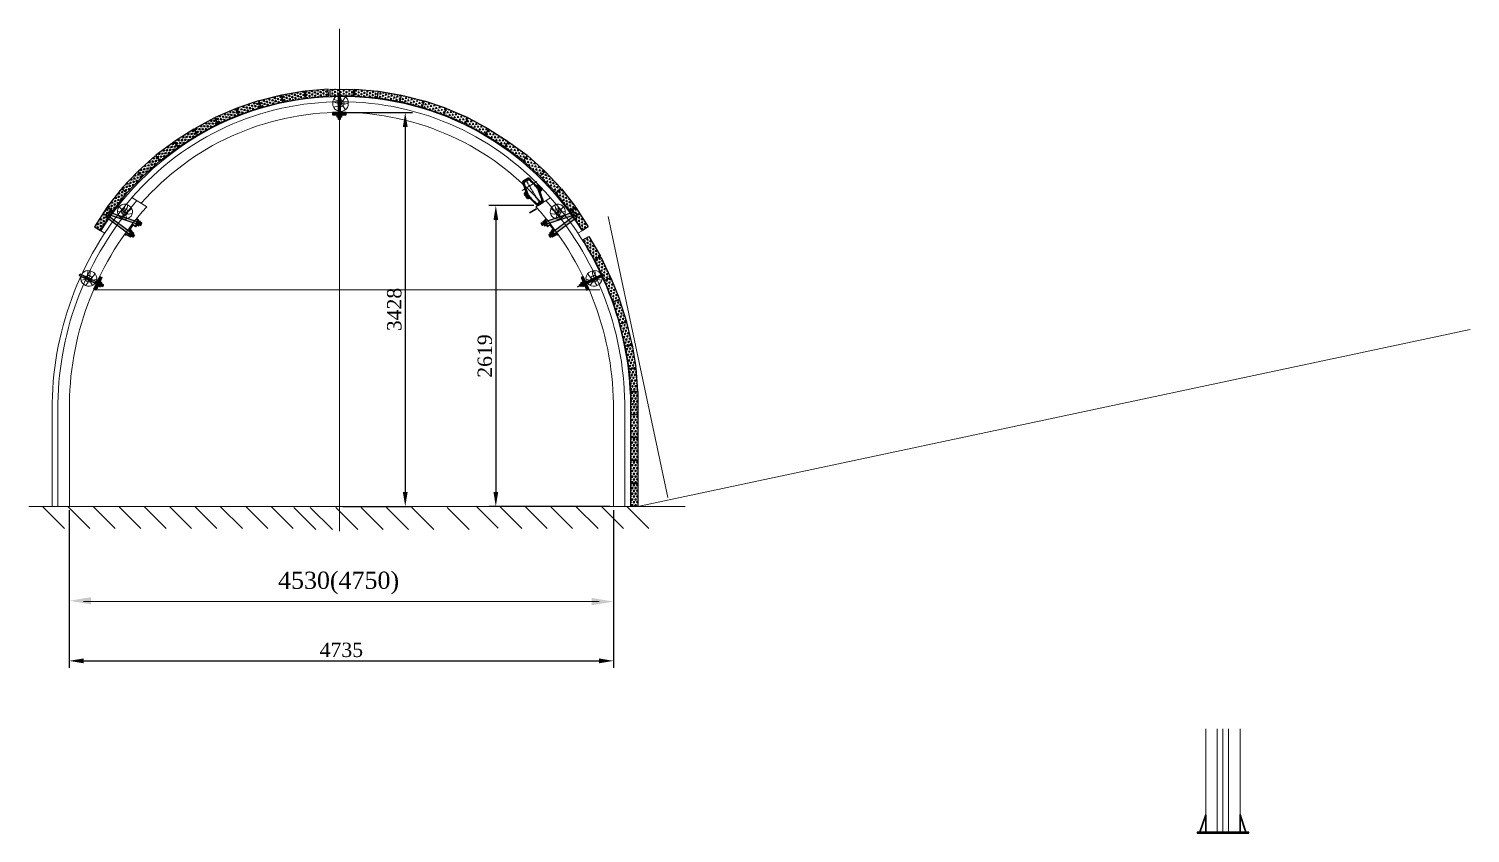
# Model space of a CAD drawing. Header units: millimetres. Extents: x -46762 to 161452, y -66984 to 31524.
# Drawn here: x 78686 to 91231, y 7078 to 14076 of the extents above; entities that cross this region are included whole.
import ezdxf

# ---------------------------------------------------------------- set-up
doc = ezdxf.new("R2010")
doc.units = ezdxf.units.MM
doc.header["$LTSCALE"] = 0.5
doc.linetypes.add('ACAD_ISO04W100', pattern=[30, 24, -3, 0, -3])
doc.layers.add('АП155', color=130, linetype='Continuous')
doc.styles.get("Standard").update_dxf_attribs({"font": 'TIMES.TTF'})
doc.dimstyles.new('ISO-25', dxfattribs={"dimscale": 50, "dimtxt": 2.5, "dimasz": 2.5, "dimexe": 1.25, "dimexo": 0.625, "dimtad": 1, "dimdec": 0, "dimtxsty": 'Standard', "dimcen": 2.5, "dimadec": 0, "dimazin": 0, "dimtfac": 1, "dimtdec": 0, "dimtmove": 0, "dimatfit": 3, "dimfxl": 1, "dimarcsym": 0})

# ---------------------------------------------------------------- blocks, each defined once
blk = doc.blocks.new('пзска2')
h = blk.add_hatch(color=9)
edge = h.paths.add_edge_path()
edge.add_line((79388, 12481), (79627, 12401))
edge.add_line((79627, 12401), (79619, 12379))
edge.add_line((79619, 12379), (79381, 12459))
edge.add_arc((79388, 12469), 12.2, 90.4648, 231.6592, ccw=False)
edge = h.paths.add_edge_path()
edge.add_line((79376, 12453), (79570, 12307))
edge.add_line((79570, 12307), (79556, 12289))
edge.add_line((79556, 12289), (79363, 12435))
edge.add_arc((79372, 12442), 12.1, 71.1276, 214.8727, ccw=False)
h = blk.add_hatch(color=9)
edge = h.paths.add_edge_path()
edge.add_arc((79628, 12421), 1.91, 52.9657, 133.1879)
edge.add_line((79626, 12422), (79623, 12419))
edge.add_arc((79624, 12417), 1.91, 133.1879, 232.9657)
edge.add_line((79623, 12416), (79629, 12411))
edge.add_arc((79628, 12410), 1.91, -18.6651, 52.9657, ccw=False)
edge.add_line((79630, 12409), (79615, 12366))
edge.add_arc((79612, 12367), 2.91, 257.4586, 341.307, ccw=False)
edge.add_line((79612, 12364), (79592, 12376))
edge.add_arc((79591, 12374), 1.91, 60.7198, 142.9657)
edge.add_line((79589, 12375), (79559, 12335))
edge.add_arc((79561, 12334), 1.91, 142.9657, 217.0077)
edge.add_line((79559, 12333), (79574, 12314))
edge.add_arc((79572, 12313), 1.91, -37.0343, 37.0077, ccw=False)
edge.add_line((79574, 12311), (79553, 12284))
edge.add_arc((79552, 12286), 1.91, 243.7588, 322.9657, ccw=False)
edge.add_line((79551, 12284), (79530, 12294))
edge.add_arc((79529, 12293), 1.74, 58.6765, 148.048)
edge.add_line((79528, 12294), (79523, 12287))
edge.add_arc((79524, 12285), 1.91, 142.9657, 232.9657)
edge.add_line((79523, 12284), (79527, 12281))
edge.add_arc((79528, 12283), 1.91, 232.9657, 322.9657)
edge.add_line((79529, 12281), (79530, 12283))
edge.add_arc((79532, 12281), 1.91, 63.7588, 142.9657, ccw=False)
edge.add_line((79533, 12283), (79554, 12273))
edge.add_arc((79554, 12274), 1.68, 236.893, 329.8315)
edge.add_line((79556, 12274), (79585, 12311))
edge.add_arc((79583, 12313), 1.91, 322.9657, 397.0077)
edge.add_line((79585, 12314), (79570, 12333))
edge.add_arc((79572, 12334), 1.91, 142.9657, 217.0077, ccw=False)
edge.add_line((79570, 12335), (79592, 12364))
edge.add_arc((79593, 12363), 1.91, 60.7198, 142.9657, ccw=False)
edge.add_line((79594, 12364), (79614, 12353))
edge.add_arc((79615, 12355), 1.91, 240.7198, 322.9657)
edge.add_line((79616, 12354), (79622, 12362))
edge.add_arc((79621, 12363), 1.91, 322.9657, 341.3349)
edge.add_line((79623, 12362), (79640, 12412))
edge.add_arc((79638, 12413), 1.91, 341.3349, 412.9657)
edge.add_line((79639, 12415), (79629, 12422))
edge = h.paths.add_edge_path(flags=16)
edge.add_arc((79621, 12363), 1.91, 322.9657, 341.3349)
edge.add_arc((79621, 12363), 1.91, 322.9657, 341.3349)
edge = h.paths.add_edge_path(flags=17)
edge.add_arc((79621, 12363), 1.91, 322.9657, 341.3349)
for points in [[(79584, 12310), (79599, 12299), (79572, 12263), (79557, 12275)], [(79638, 12408), (79657, 12402), (79642, 12360), (79624, 12366)], [(79653, 12392), (79646, 12371), (79661, 12365), (79669, 12387)], [(79593, 12290), (79605, 12281), (79591, 12262), (79579, 12272)]]:
    blk.add_hatch(color=9).paths.add_polyline_path(points)
at = {"color": 7}
for points in [[(79376, 12453), (79570, 12307), (79556, 12289), (79363, 12435)], [(79627, 12401), (79619, 12379), (79381, 12459)], [(79388, 12481), (79627, 12401)], [(79653, 12392), (79646, 12371), (79661, 12365), (79669, 12387), (79653, 12392)], [(79593, 12290), (79605, 12281), (79591, 12262), (79579, 12272), (79593, 12290)]]:
    blk.add_lwpolyline(points, dxfattribs=at)
at = {"color": 9, "linetype": 'ByBlock', "lineweight": 30}
blk.add_arc((79390, 12450), 32.1, 52.1742, 238.6492, dxfattribs=at)
at = {"layer": 'АП155', "color": 7, "lineweight": 9}
for p, q in [((79623, 12419), (79626, 12422)), ((79629, 12422), (79639, 12415)), ((79530, 12294), (79551, 12284)), ((79553, 12284), (79574, 12311)), ((79556, 12274), (79585, 12311)), ((79557, 12275), (79584, 12310)), ((79559, 12335), (79589, 12375)), ((79574, 12314), (79559, 12333)), ((79570, 12335), (79592, 12364)), ((79585, 12314), (79570, 12333)), ((79599, 12299), (79572, 12263)), ((79582, 12308), (79582, 12308)), ((79584, 12310), (79599, 12299)), ((79612, 12364), (79592, 12376)), ((79614, 12353), (79594, 12364)), ((79630, 12409), (79615, 12366)), ((79622, 12362), (79616, 12354)), ((79623, 12416), (79629, 12411)), ((79640, 12412), (79623, 12362)), ((79624, 12366), (79638, 12408)), ((79642, 12360), (79624, 12366)), ((79650, 12381), (79631, 12387)), ((79638, 12408), (79657, 12402)), ((79657, 12402), (79642, 12360)), ((79646, 12371), (79661, 12365)), ((79669, 12387), (79653, 12392)), ((79661, 12365), (79669, 12387)), ((79523, 12287), (79528, 12294)), ((79523, 12284), (79527, 12281)), ((79529, 12281), (79530, 12283)), ((79533, 12283), (79554, 12273)), ((79572, 12263), (79557, 12275)), ((79560, 12278), (79560, 12278)), ((79570, 12293), (79586, 12281)), ((79579, 12272), (79591, 12262)), ((79591, 12262), (79605, 12281)), ((79605, 12281), (79593, 12290))]:
    blk.add_line(p, q, dxfattribs=at)
for centre, radius, start, end in [((79372, 12442), 12.1, 71.1276, 214.8727), ((79388, 12469), 12.2, 90.4648, 231.6592), ((79628, 12421), 1.91, 52.9657, 133.1879), ((79529, 12293), 1.74, 58.6765, 148.048), ((79561, 12334), 1.91, 142.9657, 217.0077), ((79572, 12334), 1.91, 142.9657, 217.0077), ((79572, 12313), 1.91, 322.9657, 37.0077), ((79583, 12313), 1.91, 322.9657, 37.0077), ((79591, 12374), 1.91, 60.7198, 142.9657), ((79593, 12363), 1.91, 60.7198, 142.9657), ((79612, 12367), 2.91, 257.4586, 341.307), ((79615, 12355), 1.91, 240.7198, 322.9657), ((79624, 12417), 1.91, 133.1879, 232.9657), ((79621, 12363), 1.91, 322.9657, 341.3349), ((79621, 12363), 1.91, 322.9657, 341.3349), ((79621, 12363), 1.91, 322.9657, 341.3349), ((79621, 12363), 1.91, 322.9657, 341.3349), ((79628, 12410), 1.91, 341.3349, 52.9657), ((79638, 12413), 1.91, 341.3349, 52.9657), ((79524, 12285), 1.91, 142.9657, 232.9657), ((79528, 12283), 1.91, 232.9657, 322.9657), ((79532, 12281), 1.91, 63.7588, 142.9657), ((79552, 12286), 1.91, 243.7588, 322.9657), ((79554, 12274), 1.68, 236.893, 329.8315)]:
    blk.add_arc(centre, radius, start, end, dxfattribs=at)
blk = doc.blocks.new('ск16')
h = blk.add_hatch(color=9)
edge = h.paths.add_edge_path()
edge.add_line((76511, 28277), (76511, 28117))
edge.add_line((76511, 28117), (76495, 28117))
edge.add_line((76495, 28117), (76495, 28277))
edge.add_arc((76503, 28277), 8, 0, 180, ccw=False)
for points in [[(76563, 28117), (76443, 28117), (76443, 28097), (76563, 28097)], [(76522, 28097), (76522, 28075), (76484, 28075), (76484, 28097)], [(76495, 28075), (76511, 28075), (76511, 28057), (76495, 28057)]]:
    blk.add_hatch(color=9).paths.add_polyline_path(points)
at = {"color": 7}
for p, q in [((76495, 28117), (76495, 28277)), ((76511, 28117), (76511, 28277)), ((76443, 28117), (76443, 28097)), ((76563, 28117), (76443, 28117)), ((76563, 28097), (76563, 28117)), ((76443, 28097), (76563, 28097)), ((76495, 28075), (76495, 28057)), ((76511, 28075), (76511, 28057))]:
    blk.add_line(p, q, dxfattribs=at)
for points in [[(76511, 28277), (76511, 28117), (76495, 28117), (76495, 28277)], [(76503, 28097), (76522, 28097), (76522, 28075), (76484, 28075), (76484, 28097), (76522, 28097)], [(76522, 28097), (76522, 28075), (76484, 28075), (76484, 28097), (76522, 28097)], [(76495, 28075), (76511, 28075), (76511, 28057), (76495, 28057), (76495, 28075)]]:
    blk.add_lwpolyline(points, dxfattribs=at)
blk.add_arc((76503, 28277), 8, 0, 180, dxfattribs=at)
blk = doc.blocks.new('затягон')
h = blk.add_hatch()
h.set_pattern_fill('TRIANG', scale=3, style=0)
h.paths.add_polyline_path([(77132, 10756), (77132, 10556), (77192, 10556), (77192, 10756)])
at = {"color": 7}
blk.add_lwpolyline([(77132, 10756), (77132, 10556), (77192, 10556), (77192, 10756), (77132, 10756)], dxfattribs=at)
blk = doc.blocks.new('*D208')
at = {"color": 0, "lineweight": -2}
for p, q in [((79038, 9888), (79038, 8515)), ((83774, 9888), (83774, 8515)), ((79163, 8577), (83649, 8577))]:
    blk.add_line(p, q, dxfattribs=at)
at = {"color": 0, "lineweight": 13}
for points in [[(79163, 8598), (79163, 8556), (79038, 8577)], [(83649, 8598), (83649, 8556), (83774, 8577)]]:
    blk.add_solid(points, dxfattribs=at)
at = {"layer": 'Defpoints', "color": 0, "lineweight": 13}
for p in [(79038, 9920), (83774, 9920), (83774, 8577)]:
    blk.add_point(p, dxfattribs=at)
at = {"color": 0, "lineweight": 13, "insert": (81406, 8672), "char_height": 125, "attachment_point": 5}
blk.add_mtext('4735', dxfattribs=at)
blk = doc.blocks.new('*D209')
at = {"color": 0, "lineweight": -2}
for p, q in [((81420, 13348), (82025, 13348)), ((81962, 13223), (81962, 10045)), ((81420, 9920), (82025, 9920))]:
    blk.add_line(p, q, dxfattribs=at)
at = {"color": 0, "lineweight": 13}
for points in [[(81941, 13223), (81983, 13223), (81962, 13348)], [(81941, 10045), (81983, 10045), (81962, 9920)]]:
    blk.add_solid(points, dxfattribs=at)
at = {"layer": 'Defpoints', "color": 0, "lineweight": 13}
for p in [(81388, 13348), (81388, 9920), (81962, 9920)]:
    blk.add_point(p, dxfattribs=at)
at = {"color": 0, "lineweight": 13, "insert": (81867, 11634), "char_height": 125, "attachment_point": 5, "rotation": 90}
blk.add_mtext('3428', dxfattribs=at)
blk = doc.blocks.new('*D210')
at = {"color": 0, "lineweight": -2}
for p, q in [((83082, 12538), (82688, 12538)), ((82750, 12413), (82750, 10045)), ((83742, 9920), (82688, 9920))]:
    blk.add_line(p, q, dxfattribs=at)
at = {"color": 0, "lineweight": 13}
for points in [[(82730, 12413), (82771, 12413), (82750, 12538)], [(82730, 10045), (82771, 10045), (82750, 9920)]]:
    blk.add_solid(points, dxfattribs=at)
at = {"layer": 'Defpoints', "color": 0, "lineweight": 13}
for p in [(83113, 12538), (82750, 9920), (83774, 9920)]:
    blk.add_point(p, dxfattribs=at)
at = {"color": 0, "lineweight": 13, "insert": (82655, 11229), "char_height": 125, "attachment_point": 5, "rotation": 90}
blk.add_mtext('2619', dxfattribs=at)
blk = doc.blocks.new('бабан')
at = {"color": 7, "lineweight": 30}
for p, q in [((84239, 13292), (84287, 13308)), ((84231, 13166), (84228, 13184)), ((84231, 13189), (84240, 13192)), ((84251, 13282), (84284, 13293)), ((84347, 13229), (84356, 13232)), ((84355, 13201), (84367, 13206)), ((84355, 13201), (84367, 13205)), ((84371, 13214), (84362, 13230)), ((84366, 13174), (84375, 13178)), ((84375, 13201), (84379, 13183)), ((84236, 13153), (84244, 13137)), ((84239, 13161), (84251, 13166)), ((84239, 13161), (84251, 13165)), ((84250, 13134), (84259, 13137)), ((84320, 13059), (84367, 13075)), ((84322, 13074), (84356, 13085)), ((84302, 13032), (84236, 13009))]:
    blk.add_line(p, q, dxfattribs=at)
at = {"color": 7, "lineweight": 0}
for p, q in [((84254, 13283), (84258, 13298)), ((84256, 13283), (84260, 13299)), ((84257, 13284), (84262, 13299)), ((84259, 13285), (84264, 13300)), ((84261, 13285), (84265, 13301)), ((84263, 13286), (84267, 13301)), ((84265, 13287), (84269, 13302)), ((84267, 13287), (84271, 13302)), ((84268, 13288), (84273, 13303)), ((84270, 13288), (84275, 13304)), ((84272, 13289), (84276, 13304)), ((84274, 13290), (84278, 13305)), ((84276, 13290), (84280, 13306)), ((84278, 13291), (84282, 13306)), ((84279, 13292), (84284, 13307)), ((84281, 13292), (84286, 13307)), ((84283, 13293), (84287, 13308)), ((84285, 13293), (84289, 13308)), ((84287, 13294), (84291, 13308)), ((84288, 13294), (84292, 13307)), ((84290, 13294), (84293, 13306)), ((84291, 13293), (84295, 13305)), ((84293, 13292), (84296, 13303)), ((84294, 13291), (84297, 13301)), ((84295, 13290), (84298, 13299)), ((84297, 13288), (84299, 13298)), ((84214, 13214), (84355, 13263)), ((84228, 13182), (84230, 13189)), ((84229, 13179), (84232, 13190)), ((84230, 13172), (84236, 13191)), ((84230, 13175), (84234, 13190)), ((84231, 13168), (84238, 13191)), ((84232, 13165), (84239, 13192)), ((84233, 13163), (84241, 13193)), ((84234, 13162), (84249, 13214)), ((84236, 13278), (84240, 13292)), ((84236, 13274), (84242, 13292)), ((84236, 13283), (84238, 13291)), ((84236, 13161), (84249, 13210)), ((84237, 13265), (84245, 13294)), ((84237, 13260), (84247, 13294)), ((84237, 13269), (84243, 13293)), ((84237, 13161), (84250, 13206)), ((84238, 13256), (84249, 13295)), ((84238, 13251), (84244, 13271)), ((84239, 13247), (84244, 13266)), ((84239, 13243), (84244, 13262)), ((84239, 13238), (84245, 13257)), ((84239, 13161), (84250, 13202)), ((84240, 13234), (84245, 13252)), ((84240, 13230), (84245, 13248)), ((84241, 13225), (84246, 13243)), ((84241, 13221), (84246, 13239)), ((84241, 13162), (84251, 13198)), ((84242, 13217), (84247, 13234)), ((84242, 13213), (84247, 13230)), ((84242, 13209), (84247, 13226)), ((84242, 13162), (84252, 13194)), ((84243, 13205), (84248, 13222)), ((84243, 13200), (84248, 13218)), ((84244, 13163), (84252, 13191)), ((84246, 13278), (84251, 13295)), ((84246, 13164), (84253, 13187)), ((84248, 13280), (84253, 13296)), ((84248, 13164), (84253, 13183)), ((84250, 13281), (84254, 13297)), ((84250, 13165), (84254, 13180)), ((84252, 13282), (84256, 13297)), ((84252, 13166), (84255, 13176)), ((84254, 13167), (84255, 13173)), ((84298, 13287), (84300, 13296)), ((84299, 13285), (84302, 13294)), ((84300, 13283), (84303, 13292)), ((84301, 13282), (84304, 13291)), ((84302, 13280), (84305, 13289)), ((84304, 13278), (84306, 13287)), ((84305, 13277), (84307, 13285)), ((84306, 13275), (84308, 13284)), ((84307, 13273), (84310, 13282)), ((84308, 13271), (84311, 13280)), ((84309, 13270), (84312, 13278)), ((84311, 13268), (84313, 13277)), ((84312, 13266), (84314, 13275)), ((84313, 13264), (84315, 13273)), ((84314, 13263), (84316, 13271)), ((84315, 13261), (84318, 13269)), ((84316, 13259), (84319, 13268)), ((84317, 13257), (84320, 13266)), ((84319, 13255), (84321, 13264)), ((84320, 13254), (84322, 13262)), ((84321, 13252), (84323, 13261)), ((84322, 13250), (84324, 13259)), ((84323, 13248), (84326, 13257)), ((84324, 13246), (84327, 13255)), ((84325, 13244), (84328, 13253)), ((84326, 13243), (84329, 13252)), ((84328, 13241), (84330, 13250)), ((84329, 13239), (84331, 13248)), ((84330, 13237), (84332, 13246)), ((84331, 13235), (84334, 13244)), ((84332, 13233), (84335, 13242)), ((84333, 13231), (84336, 13241)), ((84334, 13229), (84337, 13239)), ((84335, 13227), (84338, 13237)), ((84336, 13226), (84339, 13235)), ((84338, 13224), (84340, 13233)), ((84339, 13222), (84341, 13231)), ((84340, 13220), (84343, 13230)), ((84341, 13218), (84344, 13229)), ((84342, 13216), (84346, 13229)), ((84343, 13214), (84347, 13229)), ((84344, 13212), (84349, 13230)), ((84345, 13210), (84351, 13231)), ((84346, 13208), (84353, 13231)), ((84347, 13206), (84355, 13232)), ((84348, 13204), (84357, 13233)), ((84350, 13202), (84358, 13233)), ((84351, 13202), (84360, 13232)), ((84351, 13197), (84377, 13179)), ((84351, 13195), (84376, 13178)), ((84352, 13199), (84378, 13180)), ((84352, 13193), (84374, 13177)), ((84352, 13191), (84372, 13176)), ((84352, 13189), (84370, 13176)), ((84353, 13201), (84361, 13232)), ((84353, 13200), (84379, 13181)), ((84353, 13186), (84368, 13175)), ((84353, 13184), (84366, 13174)), ((84354, 13201), (84362, 13230)), ((84354, 13201), (84379, 13183)), ((84354, 13182), (84365, 13174)), ((84354, 13180), (84364, 13172)), ((84354, 13177), (84363, 13171)), ((84355, 13175), (84363, 13169)), ((84355, 13173), (84363, 13167)), ((84356, 13202), (84364, 13228)), ((84356, 13202), (84378, 13186)), ((84358, 13202), (84365, 13226)), ((84358, 13202), (84378, 13188)), ((84360, 13203), (84366, 13224)), ((84360, 13203), (84377, 13190)), ((84362, 13204), (84367, 13222)), ((84362, 13203), (84377, 13192)), ((84363, 13204), (84368, 13220)), ((84363, 13204), (84376, 13195)), ((84365, 13205), (84369, 13218)), ((84365, 13205), (84376, 13197)), ((84367, 13206), (84370, 13216)), ((84367, 13205), (84376, 13199)), ((84369, 13206), (84371, 13214)), ((84369, 13206), (84375, 13201)), ((84235, 13156), (84260, 13138)), ((84236, 13159), (84277, 13129)), ((84236, 13158), (84279, 13126)), ((84236, 13154), (84258, 13137)), ((84237, 13160), (84275, 13133)), ((84237, 13151), (84257, 13136)), ((84239, 13161), (84273, 13136)), ((84239, 13147), (84255, 13136)), ((84240, 13144), (84253, 13135)), ((84241, 13162), (84271, 13140)), ((84242, 13162), (84269, 13143)), ((84242, 13141), (84251, 13135)), ((84244, 13163), (84268, 13146)), ((84244, 13138), (84249, 13134)), ((84246, 13164), (84266, 13149)), ((84248, 13164), (84264, 13153)), ((84250, 13165), (84262, 13156)), ((84252, 13165), (84260, 13159)), ((84254, 13166), (84259, 13162)), ((84267, 13133), (84281, 13122)), ((84269, 13130), (84283, 13119)), ((84271, 13126), (84286, 13115)), ((84273, 13122), (84288, 13112)), ((84275, 13119), (84290, 13108)), ((84278, 13115), (84292, 13105)), ((84280, 13112), (84295, 13101)), ((84282, 13108), (84297, 13097)), ((84285, 13104), (84300, 13093)), ((84287, 13101), (84302, 13089)), ((84289, 13097), (84305, 13086)), ((84292, 13093), (84308, 13082)), ((84294, 13090), (84311, 13078)), ((84296, 13086), (84329, 13062)), ((84299, 13082), (84327, 13062)), ((84301, 13079), (84326, 13061)), ((84304, 13075), (84324, 13060)), ((84306, 13071), (84322, 13060)), ((84309, 13067), (84320, 13059)), ((84311, 13063), (84318, 13059)), ((84317, 13073), (84331, 13063)), ((84320, 13073), (84333, 13063)), ((84322, 13073), (84335, 13064)), ((84324, 13074), (84337, 13065)), ((84326, 13075), (84338, 13065)), ((84327, 13075), (84340, 13066)), ((84329, 13076), (84342, 13067)), ((84331, 13077), (84344, 13067)), ((84333, 13077), (84346, 13068)), ((84335, 13078), (84348, 13068)), ((84337, 13078), (84349, 13069)), ((84338, 13079), (84351, 13070)), ((84340, 13080), (84353, 13070)), ((84342, 13080), (84355, 13071)), ((84344, 13081), (84357, 13072)), ((84346, 13082), (84359, 13072)), ((84348, 13082), (84360, 13073)), ((84349, 13083), (84362, 13074)), ((84351, 13084), (84364, 13074)), ((84353, 13084), (84366, 13075)), ((84355, 13171), (84363, 13165)), ((84355, 13085), (84368, 13075)), ((84357, 13085), (84369, 13076)), ((84358, 13086), (84370, 13078)), ((84360, 13087), (84371, 13079)), ((84361, 13121), (84368, 13116)), ((84361, 13119), (84369, 13114)), ((84361, 13117), (84369, 13112)), ((84361, 13088), (84371, 13081)), ((84362, 13115), (84369, 13110)), ((84362, 13113), (84369, 13108)), ((84362, 13111), (84369, 13106)), ((84362, 13109), (84370, 13104)), ((84362, 13107), (84370, 13101)), ((84362, 13105), (84370, 13099)), ((84362, 13103), (84370, 13097)), ((84362, 13091), (84371, 13085)), ((84362, 13090), (84371, 13083)), ((84363, 13101), (84370, 13095)), ((84363, 13099), (84370, 13093)), ((84363, 13097), (84371, 13091)), ((84363, 13095), (84371, 13089)), ((84363, 13093), (84371, 13087))]:
    blk.add_line(p, q, dxfattribs=at)
at = {"color": 7, "linetype": 'ACAD_ISO04W100'}
blk.add_line((84343, 13068), (84262, 13303), dxfattribs=at)
at = {"color": 7, "lineweight": 30}
for centre, radius, start, end in [((84289, 13302), 6, 33.8091, 110.442), ((82671, 12213), 1956, 31.3648, 33.9469), ((84233, 13185), 5, 108.6112, 191.6896), ((84241, 13286), 6, 107.6549, 184.2878), ((86186, 13427), 1956, 184.15, 186.7321), ((84239, 13197), 5, 289.0485, 7.2953), ((84254, 13272), 10, 105.3999, 182.5132), ((84983, 13307), 740, 182.7272, 190.4881), ((84249, 13171), 6, 289.0485, 10.8592), ((84288, 13284), 10, 35.5837, 112.6971), ((83692, 12861), 740, 27.6088, 35.3698), ((84346, 13234), 5, 210.8016, 289.0485), ((84353, 13207), 6, 207.2377, 289.0485), ((84357, 13196), 6, 109.0485, 190.8592), ((83624, 13060), 740, 2.7272, 10.4881), ((84358, 13228), 5, 26.4073, 109.4857), ((84368, 13170), 5, 109.0485, 187.2953), ((84365, 13211), 6, 288.4544, 29.0656), ((84369, 13200), 6, 9.0314, 109.6425), ((84374, 13182), 5, 288.6112, 11.6896), ((84237, 13167), 6, 189.0314, 289.6425), ((84241, 13156), 6, 108.4544, 209.0656), ((84249, 13139), 5, 206.4073, 289.4857), ((84253, 13160), 6, 27.2377, 109.0485), ((84914, 13505), 740, 207.6088, 215.3698), ((84261, 13133), 5, 30.8016, 109.0485), ((85935, 14154), 1956, 211.3648, 213.9469), ((84319, 13083), 10, 215.5837, 292.6971), ((84318, 13065), 6, 213.8091, 290.442), ((84353, 13095), 10, 285.3999, 2.5132), ((82420, 12940), 1956, 4.15, 6.7321), ((84365, 13081), 6, 287.6549, 4.2878)]:
    blk.add_arc(centre, radius, start, end, dxfattribs=at)

msp = doc.modelspace()

# ---------------------------------------------------------------- linework, layer by layer
at = {"color": 7, "lineweight": 9}
for p, q in [((81388.28, 14075.89), (81388.28, 9705.41)), ((83656.71, 11805.56), (79249.37, 11805.56))]:
    msp.add_line(p, q, dxfattribs=at)
at = {"color": 7, "linetype": 'ByBlock', "lineweight": 9}
for p, q in [((81356.79, 13432.65), (81332.43, 13444.59)), ((81384.97, 13449.29), (81337.71, 13462.18)), ((81406.45, 13427.82), (81356.79, 13432.65)), ((81406.45, 13427.81), (81384.97, 13449.29)), ((81406.45, 13427.82), (81384.97, 13406.34)), ((81392.7, 13497.95), (81402.94, 13456.85)), ((81406.44, 13427.82), (81399.18, 13387.91)), ((81402.94, 13456.85), (81406.44, 13427.82)), ((81419.34, 13449.29), (81406.45, 13427.81)), ((81419.34, 13406.34), (81406.45, 13427.82)), ((81436.72, 13420.56), (81406.45, 13427.82)), ((81440.81, 13483.66), (81419.34, 13449.29)), ((81466.36, 13427.82), (81436.72, 13420.56)), ((81384.97, 13406.34), (81337.72, 13393.44)), ((81399.18, 13387.91), (81372.97, 13362.49)), ((81440.82, 13371.98), (81419.34, 13406.34)), ((79513.69, 12508.1), (79530.6, 12550.91)), ((79712.75, 12528.27), (79583.69, 12607.31)), ((83099.32, 12528.27), (83226.58, 12606.2)), ((83298.38, 12508.1), (83281.47, 12550.91)), ((79383.28, 12481.27), (79395.03, 12454.69)), ((79456.39, 12485.42), (79494.34, 12482.23)), ((79494.34, 12482.23), (79517.76, 12479.84)), ((79517.76, 12479.84), (79513.69, 12508.1)), ((79517.76, 12479.84), (79546.01, 12483.91)), ((79526.66, 12458.05), (79517.76, 12479.84)), ((79540.42, 12422.53), (79526.66, 12458.05)), ((79546.01, 12483.91), (79582.32, 12512.21)), ((83266.06, 12483.91), (83229.75, 12512.21)), ((83294.32, 12479.84), (83266.06, 12483.91)), ((83271.65, 12422.53), (83285.42, 12458.05)), ((83285.42, 12458.05), (83294.32, 12479.84)), ((83294.31, 12479.84), (83298.38, 12508.1)), ((83317.73, 12482.23), (83294.31, 12479.84)), ((83355.69, 12485.42), (83317.73, 12482.23)), ((79346.17, 12297.69), (79312.91, 12318.06)), ((83465.05, 12297.17), (83501.26, 12319.35)), ((79145.98, 11939), (79179.07, 11912.57)), ((79193.43, 11925.75), (79201.41, 11974.08)), ((79204.01, 11897.27), (79193.43, 11925.75)), ((79204, 11897.27), (79220.3, 11944.42)), ((79220.3, 11944.42), (79219.6, 11971.55)), ((79232.48, 11907.84), (79263.89, 11945.42)), ((83579.6, 11907.84), (83548.18, 11945.42)), ((83591.77, 11944.42), (83592.48, 11971.55)), ((83608.07, 11897.27), (83591.77, 11944.42)), ((83608.07, 11897.27), (83618.64, 11925.75)), ((83618.64, 11925.75), (83610.66, 11974.08)), ((83666.09, 11939), (83633.01, 11912.57)), ((79138.92, 11889.31), (79179.11, 11894.51)), ((79179.03, 11842.82), (79197.98, 11866.73)), ((79179.07, 11912.57), (79204, 11897.28)), ((79179.11, 11894.51), (79204.01, 11897.27)), ((79197.98, 11866.73), (79204, 11897.27)), ((79204, 11897.27), (79232.48, 11907.84)), ((79204, 11897.28), (79243.31, 11887.25)), ((79218.15, 11876.61), (79204, 11897.27)), ((79240.43, 11842.75), (79218.15, 11876.61)), ((79243.31, 11887.25), (79277.34, 11900.48)), ((83568.77, 11887.25), (83534.74, 11900.48)), ((83608.07, 11897.28), (83568.77, 11887.25)), ((83571.64, 11842.75), (83593.93, 11876.61)), ((83608.08, 11897.27), (83579.6, 11907.84)), ((83593.93, 11876.61), (83608.08, 11897.27)), ((83633.01, 11912.57), (83608.07, 11897.28)), ((83632.97, 11894.51), (83608.07, 11897.27)), ((83614.09, 11866.73), (83608.07, 11897.27)), ((83633.05, 11842.82), (83614.09, 11866.73)), ((83673.16, 11889.31), (83632.97, 11894.51)), ((78888.79, 9919.72), (78888.79, 10816.96)), ((78938.64, 9919.72), (78938.64, 10816.96)), ((79038.33, 9919.72), (79038.33, 10816.96)), ((83773.75, 9919.72), (83773.75, 10816.96)), ((83873.44, 9919.72), (83873.44, 10816.96)), ((83923.29, 9919.72), (83923.29, 10816.96)), ((84396.83, 9919.72), (78685.72, 9919.72)), ((78739.25, 9919.72), (84072.83, 9919.72)), ((78996.22, 9727.81), (78804.31, 9919.72)), ((79038.33, 9919.72), (78888.79, 9919.72)), ((79217.35, 9727.81), (79025.44, 9919.72)), ((81406.04, 9919.72), (79038.33, 9919.72)), ((79438.48, 9727.81), (79246.57, 9919.72)), ((79659.61, 9727.81), (79467.7, 9919.72)), ((79880.74, 9727.81), (79688.84, 9919.72)), ((80101.88, 9727.81), (79909.97, 9919.72)), ((80323.01, 9727.81), (80131.1, 9919.72)), ((80544.14, 9727.81), (80352.23, 9919.72)), ((80765.27, 9727.81), (80573.36, 9919.72)), ((80986.4, 9727.81), (80794.49, 9919.72)), ((81182.95, 9718.76), (80991.04, 9910.67)), ((81327.46, 9718.76), (81135.55, 9910.67)), ((81548.59, 9718.76), (81356.69, 9910.67)), ((81406.04, 9919.72), (83773.75, 9919.72)), ((81769.73, 9718.76), (81577.82, 9910.67)), ((81990.86, 9718.76), (81798.95, 9910.67)), ((82211.99, 9718.76), (82020.08, 9910.67)), ((82519.68, 9719.28), (82327.77, 9911.19)), ((82771.62, 9732.08), (82579.71, 9923.99)), ((82976.58, 9727.81), (82784.67, 9919.72)), ((83197.72, 9727.81), (83005.81, 9919.72)), ((83418.85, 9727.81), (83226.94, 9919.72)), ((83639.98, 9727.81), (83448.07, 9919.72)), ((83861.11, 9727.81), (83669.2, 9919.72)), ((83773.75, 9919.72), (83923.29, 9919.72)), ((84082.24, 9727.81), (83890.33, 9919.72)), ((79038.33, 9888.57), (79038.33, 9365.09)), ((83773.75, 9888.57), (83773.75, 9390.59)), ((79038.33, 9508.54), (79038.33, 9013.58)), ((83773.75, 9508.54), (83773.75, 9013.87)), ((83649.13, 9092.81), (79162.95, 9092.81)), ((88928.65, 7087.97), (88928.65, 7985.2)), ((89028.34, 7087.97), (89028.34, 7985.2)), ((89078.19, 7087.97), (89078.19, 7985.2)), ((89078.19, 7087.97), (89078.19, 7985.2)), ((89128.03, 7087.97), (89128.03, 7985.2)), ((89227.73, 7087.97), (89227.73, 7985.2))]:
    msp.add_line(p, q, dxfattribs=at)
at = {"color": 7, "lineweight": 13}
for p, q in [((84247.27, 9997.65), (83727.49, 12443.02)), ((83986.29, 9919.72), (91230.62, 11459.55))]:
    msp.add_line(p, q, dxfattribs=at)
at = {"color": 7}
for p, q in [((83462.18, 11832.29), (83680.21, 11933.77)), ((89078.19, 7087.97), (88853.19, 7087.97)), ((88853.19, 7087.97), (88853.19, 7077.97)), ((88853.19, 7077.97), (89303.19, 7077.97)), ((88928.65, 7087.97), (89227.73, 7087.97)), ((89303.19, 7087.97), (89078.19, 7087.97)), ((89303.19, 7077.97), (89303.19, 7087.97))]:
    msp.add_line(p, q, dxfattribs=at)
at = {"color": 7, "linetype": 'ByBlock', "lineweight": 9}
for points in [[(79484.02, 12434.76), (79506.18, 12452.97), (79517.76, 12479.84), (79542.08, 12519.93), (79546.81, 12544.99)], [(83328.05, 12434.76), (83305.9, 12452.97), (83294.32, 12479.84), (83270, 12519.93), (83265.27, 12544.99)], [(79472.73, 12529.67), (79497.88, 12498.83), (79517.76, 12479.84), (79551.88, 12462.84), (79585.77, 12468.25)], [(83339.35, 12529.67), (83314.19, 12498.83), (83294.31, 12479.84), (83260.19, 12462.84), (83226.3, 12468.25)]]:
    msp.add_lwpolyline(points, dxfattribs=at)
at = {"color": 7, "lineweight": 30}
for points in [[(88878.65, 7087.97), (88928.65, 7087.97), (88928.65, 7237.97), (88878.65, 7087.97)], [(89277.73, 7087.97), (89227.73, 7087.97), (89227.73, 7237.97), (89277.73, 7087.97)]]:
    msp.add_lwpolyline(points, dxfattribs=at)
at = {"color": 7, "linetype": 'ByBlock', "lineweight": 9}
for centre, radius, start, end in [((81407.48, 11026.08), 2460.99, 31.702355, 148.332797), ((81404.61, 11036.95), 2404.54, 40.825631, 139.225648), ((81406.04, 11036.28), 2312.88, 41.141665, 138.858335), ((81649.97, 10776.27), 2760.84, 137.874088, 179.107464), ((81649.97, 10776.27), 2711.21, 138.268033, 179.107464), ((79520.13, 12487.19), 63.66, 50.939683, 235.44438), ((81162.11, 10776.27), 2711.21, 0.892536, 41.731967), ((81178.96, 10779.61), 2743.93, 0.828333, 41.811442), ((83291.94, 12487.19), 63.66, 304.55562, 129.060317), ((81649.97, 10776.27), 2611.96, 137.874088, 179.107464), ((79524.14, 12484.19), 63.66, 230.939683, 55.44438), ((79519.45, 12484.31), 26, 49.350684, 235.825641), ((79521.57, 12482.72), 26, 230.558423, 57.033379), ((81162.11, 10776.27), 2611.96, 0.892536, 42.125912), ((83287.94, 12484.19), 63.66, 124.55562, 309.060317), ((83290.51, 12482.72), 26, 122.966621, 309.441577), ((83292.62, 12484.31), 26, 304.174359, 130.649316)]:
    msp.add_arc(centre, radius, start, end, dxfattribs=at)
at = {"color": 7, "linetype": 'ByBlock', "lineweight": 9, "extrusion": (0, 0, -1)}
for centre, major_axis, start_param, end_param in [((81398.68, 13430.48), (-47.89, 47.89), 5.45840865, 8.67862311), ((81398.68, 13425.15), (-47.89, 47.89), 2.316816, 5.53703045), ((81401.56, 13429.22), (-19.57, 19.57), 5.43067539, 8.68527736), ((81401.56, 13426.41), (-19.57, 19.57), 2.31016175, 5.56476372), ((83602.41, 11903.23), (-47.89, 47.89), 3.45771997, 6.67793442), ((83604.76, 11901.13), (-19.57, 19.57), 3.45106572, 6.70566769), ((83607.25, 11905.45), (-47.89, 47.89), 0.31612732, 3.53634177), ((83607.31, 11902.3), (-19.57, 19.57), 0.28839405, 3.54299602)]:
    msp.add_ellipse(centre, major_axis=major_axis, ratio=1, start_param=start_param, end_param=end_param, dxfattribs=at)
at = {"color": 7, "linetype": 'ByBlock', "lineweight": 9}
for centre, major_axis, start_param, end_param in [((79204.82, 11905.45), (47.89, 47.89), 0.31612732, 3.53634177), ((79204.76, 11902.3), (19.57, 19.57), 0.28839405, 3.54299602), ((79209.66, 11903.23), (47.89, 47.89), 3.45771997, 6.67793442), ((79207.31, 11901.13), (19.57, 19.57), 3.45106572, 6.70566769)]:
    msp.add_ellipse(centre, major_axis=major_axis, ratio=1, start_param=start_param, end_param=end_param, dxfattribs=at)
at = {"color": 7, "lineweight": 9}
for points in [[(79226.85, 9131.26), (79226.85, 9068.56), (79038.75, 9099.91)], [(83585.62, 9124.23), (83585.62, 9061.53), (83773.72, 9092.88)]]:
    msp.add_solid(points, dxfattribs=at)
at = {"layer": 'АП155', "color": 7, "lineweight": 9}
for p, q in [((79362.54, 12434.87), (79556.43, 12288.55)), ((79570.37, 12307.02), (79376.41, 12453.28)), ((79380.51, 12459.08), (79619.43, 12379.47)), ((79626.61, 12400.74), (79387.99, 12480.88))]:
    msp.add_line(p, q, dxfattribs=at)

# ---------------------------------------------------------------- block references
at = {"color": 7}
for p, rotation in [((64425.08, 89580.06), 274.5678545446601), ((45438.96, 82895.8), 288.9698925812835), ((51920.3, 85791.17), 283.8943350323767), ((57664.44, 87806.26), 279.5630470247435), ((33907.76, 75852.34), 298.6257886946659), ((40228.51, 80045.86), 293.191978273196), ((29498.5, 72383), 302.6062251391395), ((25849.8, 69112.03), 306.0641102549098), ((19943.24, 62811.95), 312.2713978114803), ((16362.79, 58241.76), 316.3954577070073), ((12168.76, 51833.9), 321.8830170218556), ((8533.29, 44894.15), 327.5001261289278)]:
    msp.add_blockref('затягон', p, dxfattribs=dict(at, rotation=rotation))
at = {"color": 7, "xscale": -1}
for p, rotation in [((92841.31, 90570.43), 89.42243161494751), ((98387.8, 89580.06), 85.43214545606789), ((105148.45, 87806.26), 80.43695297449813), ((110892.58, 85791.17), 76.10566496815976), ((117373.92, 82895.8), 71.0301074185456), ((122584.37, 80045.86), 66.80802172660862), ((128905.12, 75852.34), 61.37421130599373), ((133314.38, 72383), 57.39377486026105), ((136963.09, 69112.03), 53.93588974477036), ((142869.64, 62811.95), 47.72860218830407), ((146450.09, 58241.76), 43.60454229266921), ((150644.12, 51833.9), 38.11698297807308), ((154279.59, 44894.15), 32.49987387067689), ((155445.76, 42227.22), 30.56134412266961), ((157971.99, 35402.95), 25.35462684731509), ((159263, 30961.06), 22.0987121263853), ((160744.09, 23923.71), 16.95480494578375), ((161336.13, 19691.86), 13.95828393259031), ((161789.45, 13312.72), 9.400426418928918), ((161689.92, 6162.22), 4.286206023012591), ((161201.37, 788.47), 0.463642157299411)]:
    msp.add_blockref('затягон', p, dxfattribs=dict(at, rotation=rotation))
at = {"color": 9}
for p, rotation in [((4864.61, -14711.71), 359.9570912710282), ((25763.96, 69361.76), 294.957091271348)]:
    msp.add_blockref('ск16', p, dxfattribs=dict(at, rotation=rotation))
at = {"color": 7, "lineweight": 13, "rotation": 12.04743601167092}
msp.add_blockref('бабан', (3379.13, -17830.67), dxfattribs=at)
at = {"color": 9}
msp.add_blockref('пзска2', (0, 0), dxfattribs=at)
at = {"color": 9, "xscale": -1}
msp.add_blockref('пзска2', (162815.2, 0), dxfattribs=at)
at = {"color": 9, "xscale": -1, "rotation": 65.04290872805605}
msp.add_blockref('ск16', (137049.13, 69361.76), dxfattribs=at)
at = {"color": 7, "xscale": -1}
for p in [(161118.48, -36.52), (161118.48, -236.52), (161118.48, -436.52), (161118.48, -636.52)]:
    msp.add_blockref('затягон', p, dxfattribs=at)

# ---------------------------------------------------------------- texts
at = {"color": 7, "lineweight": 9}
msp.add_text('4530(4750)', height=149.54, dxfattribs=at).set_placement((80854.66, 9203.57))

# ---------------------------------------------------------------- dimensions: what is measured, and where the dimension line sits
at = {"color": 7, "lineweight": 13}
for base, p1, p2, picture, middle in [((81962.19, 9919.72), (81388.28, 13347.66), (81388.28, 9919.72), '*D209', (81867.35, 11633.69)), ((82750.41, 9919.72), (83113.15, 12538.37), (83773.75, 9919.72), '*D210', (82655.4, 11229.04))]:
    dim = msp.add_linear_dim(base=base, p1=p1, p2=p2, angle=90, dimstyle='ISO-25', dxfattribs=at)
    dim.commit()
    dim.dimension.update_dxf_attribs({"geometry": picture, "text_midpoint": middle})
dim = msp.add_linear_dim(base=(83773.75, 8577.29), p1=(79038.33, 9919.72), p2=(83773.75, 9919.72), dimstyle='ISO-25', dxfattribs=at)
dim.commit()
dim.dimension.update_dxf_attribs({"geometry": '*D208', "text_midpoint": (81406.04, 8672.3)})

doc.saveas('drawing.dxf')
